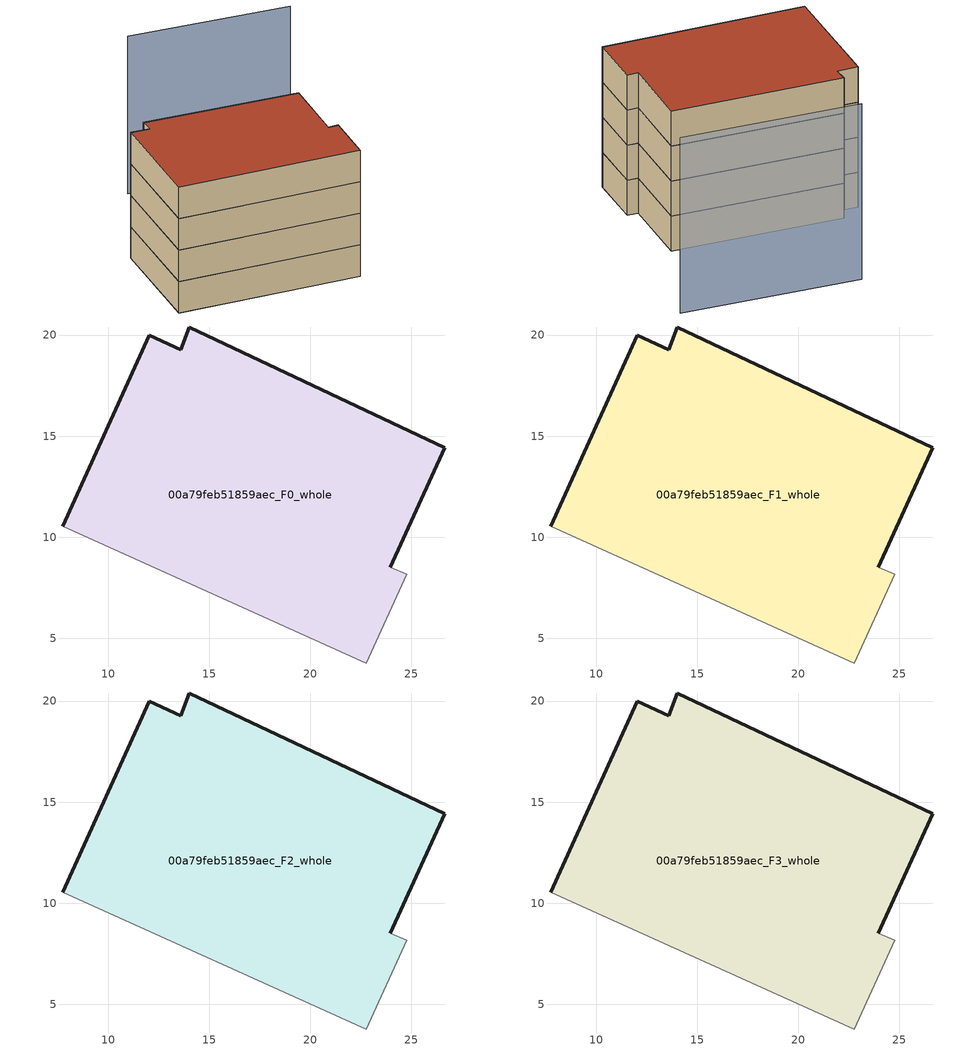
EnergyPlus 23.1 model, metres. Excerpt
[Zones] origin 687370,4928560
00a79feb51859aec_F0_whole
 floor ground (EU_floor_Construction): 22.77,3.77 24.77,8.16 23.95,8.52 26.64,14.42 14.01,20.4 13.57,19.28 12.02,20 7.75,10.54 z0
 wall outside (EU_wall_Construction): 7.75,10.54 12.02,20 13.57,19.28 14.01,20.4 26.64,14.42 23.95,8.52 z0:3
 wall adiabatic (EU_wall_Construction): 23.95,8.52 24.77,8.16 22.77,3.77 7.75,10.54 z0:3
00a79feb51859aec_F1_whole
 floor to 00a79feb51859aec_F0_whole (EU_floor_Construction): 22.77,3.77 24.77,8.16 23.95,8.52 26.64,14.42 14.01,20.4 13.57,19.28 12.02,20 7.75,10.54 z3
 wall outside (EU_wall_Construction): 7.75,10.54 12.02,20 13.57,19.28 14.01,20.4 26.64,14.42 23.95,8.52 z3:6
 wall adiabatic (EU_wall_Construction): 23.95,8.52 24.77,8.16 22.77,3.77 7.75,10.54 z3:6
00a79feb51859aec_F2_whole
 floor to 00a79feb51859aec_F1_whole (EU_floor_Construction): 22.77,3.77 24.77,8.16 23.95,8.52 26.64,14.42 14.01,20.4 13.57,19.28 12.02,20 7.75,10.54 z6
 wall outside (EU_wall_Construction): 7.75,10.54 12.02,20 13.57,19.28 14.01,20.4 26.64,14.42 23.95,8.52 z6:9
 wall adiabatic (EU_wall_Construction): 23.95,8.52 24.77,8.16 22.77,3.77 7.75,10.54 z6:9
00a79feb51859aec_F3_whole
 floor to 00a79feb51859aec_F2_whole (EU_floor_Construction): 22.77,3.77 24.77,8.16 23.95,8.52 26.64,14.42 14.01,20.4 13.57,19.28 12.02,20 7.75,10.54 z9
 wall outside (EU_wall_Construction): 7.75,10.54 12.02,20 13.57,19.28 14.01,20.4 26.64,14.42 23.95,8.52 z9:12
 wall adiabatic (EU_wall_Construction): 23.95,8.52 24.77,8.16 22.77,3.77 7.75,10.54 z9:12
 roof outside (EU_roof_Construction): 26.64,14.42 23.95,8.52 24.77,8.16 22.77,3.77 7.75,10.54 12.02,20 13.57,19.28 14.01,20.4 z12
shading: 33.27,21.5 20.12,27.87 z0:15
[Building]
EU S2 Campaign: North Axis=0; Terrain=City; Solar Distribution=FullExterior
[Site:Location]
Bologna: Latitude=44.5; Longitude=11.25; Time Zone=1; Elevation=37
[SizingPeriod:WeatherFileDays]
AnnualSizingPeriod: Begin Month=1; Begin Day of Month=1; End Month=12; End Day of Month=31; Day of Week for Start Day=Monday; Use Weather File Daylight Saving Period=No; Use Weather File Rain and Snow Indicators=No
[MATERIAL]
EU_InternalMass_Material: Roughness=MediumRough; Thickness=0.1; Conductivity=1; Density=1800; Specific Heat=900; Thermal Absorptance=0.9; Solar Absorptance=0.7; Visible Absorptance=0.7
[MATERIAL:NOMASS] Roughness=MediumRough; Thermal Absorptance=0.9; Solar Absorptance=0.7; Visible Absorptance=0.7
Name | Thermal Resistance
EU_wall_NoMass | 0.937881
EU_roof_NoMass | 0.548572
EU_floor_NoMass | 0.71348
[CONSTRUCTION]
EU_wall_Construction: EU_wall_NoMass
EU_roof_Construction: EU_roof_NoMass
EU_floor_Construction: EU_floor_NoMass
EU_InternalMass_Construction: EU_InternalMass_Material
[ZONE] Type=1; Multiplier=1; Ceiling Height=autocalculate; Volume=542.547; Floor Area=autocalculate; Part of Total Floor Area=Yes
00a79feb51859aec_F0_whole; 00a79feb51859aec_F1_whole; 00a79feb51859aec_F2_whole; 00a79feb51859aec_F3_whole
[INTERNALMASS] Construction=EU_InternalMass_Construction; Surface Area=180.849
Name | Zone or ZoneList
00a79feb51859aec_F0_whole_EU_InternalMass | 00a79feb51859aec_F0_whole
00a79feb51859aec_F1_whole_EU_InternalMass | 00a79feb51859aec_F1_whole
00a79feb51859aec_F2_whole_EU_InternalMass | 00a79feb51859aec_F2_whole
00a79feb51859aec_F3_whole_EU_InternalMass | 00a79feb51859aec_F3_whole
[OTHEREQUIPMENT] Fuel Type=Electricity; Design Level Calculation Method=Watts/Area; Power per Zone Floor Area=1; Fraction Latent=0; Fraction Radiant=0; Fraction Lost=0; Carbon Dioxide Generation Rate=0; EndUse Subcategory=EU_Step8_InternalGains
Name | Zone or ZoneList or Space or SpaceList | Schedule
EU_Step8_InternalGain_00a79feb51859aec_F0_whole_f000 | 00a79feb51859aec_F0_whole | EU_Step8_GainSchedule_00a79feb51859aec_F0_whole_f000
EU_Step8_InternalGain_00a79feb51859aec_F1_whole_f000 | 00a79feb51859aec_F1_whole | EU_Step8_GainSchedule_00a79feb51859aec_F1_whole_f000
EU_Step8_InternalGain_00a79feb51859aec_F2_whole_f000 | 00a79feb51859aec_F2_whole | EU_Step8_GainSchedule_00a79feb51859aec_F2_whole_f000
EU_Step8_InternalGain_00a79feb51859aec_F3_whole_f000 | 00a79feb51859aec_F3_whole | EU_Step8_GainSchedule_00a79feb51859aec_F3_whole_f000
[ZONEVENTILATION:DESIGNFLOWRATE] Schedule=EU_AlwaysOn; Design Flow Rate Calculation Method=AirChanges/Hour; Air Changes per Hour=0.687892; Ventilation Type=Natural; Fan Pressure Rise=0; Fan Total Efficiency=1; Constant Term Coefficient=1; Temperature Term Coefficient=0; Velocity Term Coefficient=0; Velocity Squared Term Coefficient=0; Minimum Indoor Temperature=-100; Maximum Indoor Temperature=100; Delta Temperature=-100; Minimum Outdoor Temperature=-100; Maximum Outdoor Temperature=100; Maximum Wind Speed=40
Name | Zone or ZoneList or Space or SpaceList
EU_ConstantAir_00a79feb51859aec_F0_whole | 00a79feb51859aec_F0_whole
EU_ConstantAir_00a79feb51859aec_F1_whole | 00a79feb51859aec_F1_whole
EU_ConstantAir_00a79feb51859aec_F2_whole | 00a79feb51859aec_F2_whole
EU_ConstantAir_00a79feb51859aec_F3_whole | 00a79feb51859aec_F3_whole
[HVACTEMPLATE:THERMOSTAT] Constant Heating Setpoint=20; Constant Cooling Setpoint=50
EU_HeatOnly_00a79feb51859aec_F0_whole; EU_HeatOnly_00a79feb51859aec_F1_whole; EU_HeatOnly_00a79feb51859aec_F2_whole; EU_HeatOnly_00a79feb51859aec_F3_whole
[HVACTEMPLATE:ZONE:IDEALLOADSAIRSYSTEM] System Availability Schedule=EU_AlwaysOn; Maximum Heating Supply Air Temperature=50; Minimum Cooling Supply Air Temperature=13; Maximum Heating Supply Air Humidity Ratio=0.0156; Minimum Cooling Supply Air Humidity Ratio=0.0077; Heating Limit=NoLimit; Cooling Limit=NoLimit; Heating Availability Schedule=EU_AlwaysOn; Cooling Availability Schedule=EU_CoolingOff; Dehumidification Control Type=ConstantSensibleHeatRatio; Cooling Sensible Heat Ratio=0.7; Dehumidification Setpoint=60; Humidification Control Type=None; Humidification Setpoint=30; Outdoor Air Method=None; Outdoor Air Flow Rate per Person=0.00944; Outdoor Air Flow Rate per Zone Floor Area=0; Outdoor Air Flow Rate per Zone=0; Demand Controlled Ventilation Type=None; Outdoor Air Economizer Type=NoEconomizer; Heat Recovery Type=None; Sensible Heat Recovery Effectiveness=0.7; Latent Heat Recovery Effectiveness=0.65
Name | Template Thermostat
00a79feb51859aec_F0_whole | EU_HeatOnly_00a79feb51859aec_F0_whole
00a79feb51859aec_F1_whole | EU_HeatOnly_00a79feb51859aec_F1_whole
00a79feb51859aec_F2_whole | EU_HeatOnly_00a79feb51859aec_F2_whole
00a79feb51859aec_F3_whole | EU_HeatOnly_00a79feb51859aec_F3_whole
[SIZING:ZONE] Zone Cooling Design Supply Air Temperature Input Method=SupplyAirTemperature; Zone Cooling Design Supply Air Temperature=13; Zone Heating Design Supply Air Temperature Input Method=SupplyAirTemperature; Zone Heating Design Supply Air Temperature=50; Zone Cooling Design Supply Air Humidity Ratio=0.008; Zone Heating Design Supply Air Humidity Ratio=0.008; Cooling Design Air Flow Method=DesignDay; Cooling Design Air Flow Rate=0; Cooling Minimum Air Flow per Zone Floor Area=0.000762; Cooling Minimum Air Flow=0; Cooling Minimum Air Flow Fraction=0.2; Heating Design Air Flow Method=DesignDay; Heating Design Air Flow Rate=0; Heating Maximum Air Flow per Zone Floor Area=0.002032; Heating Maximum Air Flow=0.141576; Heating Maximum Air Flow Fraction=0.3; Account for Dedicated Outdoor Air System=No; Dedicated Outdoor Air System Control Strategy=NeutralSupplyAir; Dedicated Outdoor Air Low Setpoint Temperature for Design=autosize; Dedicated Outdoor Air High Setpoint Temperature for Design=autosize; Zone Load Sizing Method=Sensible Load Only No Latent Load; Zone Latent Cooling Design Supply Air Humidity Ratio Input Method=HumidityRatioDifference; Zone Cooling Design Supply Air Humidity Ratio Difference=0.005; Zone Latent Heating Design Supply Air Humidity Ratio Input Method=HumidityRatioDifference; Zone Humidification Design Supply Air Humidity Ratio Difference=0.005
00a79feb51859aec_F0_whole; 00a79feb51859aec_F1_whole; 00a79feb51859aec_F2_whole; 00a79feb51859aec_F3_whole
[SCHEDULE:CONSTANT]
Name | Hourly Value
EU_AlwaysOn | 1
EU_CoolingOff | 0
[SCHEDULE:FILE] Column Number=1; Rows to Skip at Top=0; Number of Hours of Data=8760; Column Separator=Comma; Interpolate to Timestep=No; Minutes per Item=60; Adjust Schedule for Daylight Savings=Yes
Name | File
EU_Step8_GainSchedule_00a79feb51859aec_F0_whole_f000 | ../../schedules/00a79feb51859aec/00a79feb51859aec_F0_whole_f000_gain.csv
EU_Step8_GainSchedule_00a79feb51859aec_F1_whole_f000 | ../../schedules/00a79feb51859aec/00a79feb51859aec_F1_whole_f000_gain.csv
EU_Step8_GainSchedule_00a79feb51859aec_F2_whole_f000 | ../../schedules/00a79feb51859aec/00a79feb51859aec_F2_whole_f000_gain.csv
EU_Step8_GainSchedule_00a79feb51859aec_F3_whole_f000 | ../../schedules/00a79feb51859aec/00a79feb51859aec_F3_whole_f000_gain.csv
